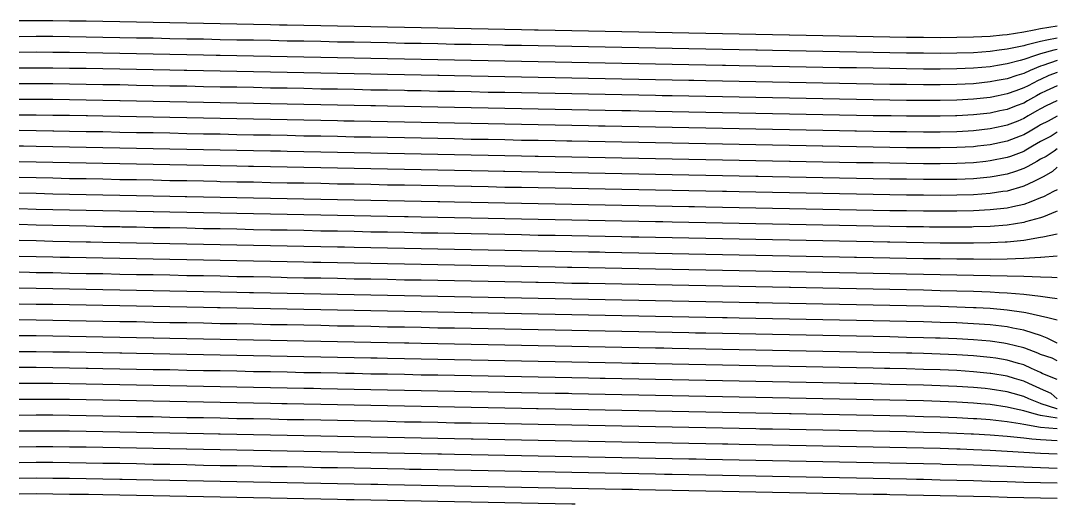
# Model space of a CAD drawing. Header units: metres. Extents: x 2416 to 4584, y 31 to 133.
# Drawn here: x 4450 to 4584.2, y 32.7 to 95.3 of the extents above; entities that cross this region are included whole.
import ezdxf

# ---------------------------------------------------------------- set-up
doc = ezdxf.new("R2010")
doc.units = ezdxf.units.M
for name, color, linetype in [('Vs_320', 7, 'Continuous'), ('Vs_340', 7, 'Continuous'), ('Vs_360', 7, 'Continuous'), ('Vs_380', 7, 'Continuous'), ('Vs_400', 7, 'Continuous'), ('Vs_420', 7, 'Continuous'), ('Vs_440', 7, 'Continuous'), ('Vs_460', 7, 'Continuous'), ('Vs_480', 7, 'Continuous'), ('Vs_500', 7, 'Continuous'), ('Vs_520', 7, 'Continuous'), ('Vs_540', 7, 'Continuous'), ('Vs_560', 7, 'Continuous'), ('Vs_580', 7, 'Continuous'), ('Vs_600', 7, 'Continuous'), ('Vs_620', 7, 'Continuous'), ('Vs_640', 7, 'Continuous'), ('Vs_660', 7, 'Continuous'), ('Vs_680', 7, 'Continuous'), ('Vs_700', 7, 'Continuous'), ('Vs_720', 7, 'Continuous'), ('Vs_740', 7, 'Continuous'), ('Vs_760', 7, 'Continuous'), ('Vs_780', 7, 'Continuous'), ('Vs_800', 7, 'Continuous'), ('Vs_820', 7, 'Continuous'), ('Vs_840', 7, 'Continuous'), ('Vs_860', 7, 'Continuous'), ('Vs_880', 7, 'Continuous'), ('Vs_900', 7, 'Continuous'), ('Vs_920', 7, 'Continuous')]:
    doc.layers.add(name, color=color, linetype=linetype)

msp = doc.modelspace()

# ---------------------------------------------------------------- linework, layer by layer
at = {"layer": 'Vs_320'}
msp.add_lwpolyline([(4584.2, 94.59), (4582.03, 94.22), (4581.19, 94.06), (4579.86, 93.79), (4577.7, 93.46), (4577.12, 93.41), (4575.53, 93.25), (4573.36, 93.14), (4571.19, 93.09), (4569.02, 93.08), (4566.86, 93.1), (4564.69, 93.12), (4562.52, 93.16), (4560.35, 93.2), (4558.18, 93.24), (4556.02, 93.28), (4553.85, 93.32), (4551.68, 93.36), (4549.51, 93.41), (4549.49, 93.41), (4547.34, 93.45), (4545.17, 93.49), (4543.01, 93.54), (4540.84, 93.58), (4538.67, 93.62), (4536.5, 93.66), (4534.33, 93.71), (4532.17, 93.75), (4530, 93.79), (4527.83, 93.84), (4525.66, 93.88), (4523.49, 93.92), (4521.33, 93.96), (4519.16, 94.01), (4516.99, 94.05), (4516.48, 94.06), (4514.82, 94.09), (4512.65, 94.14), (4510.49, 94.18), (4508.32, 94.22), (4506.15, 94.26), (4503.98, 94.31), (4501.81, 94.35), (4499.65, 94.39), (4497.48, 94.44), (4495.31, 94.48), (4493.14, 94.52), (4490.97, 94.57), (4488.81, 94.61), (4486.64, 94.65), (4484.47, 94.69), (4483.49, 94.71), (4482.3, 94.74), (4480.13, 94.78), (4477.96, 94.82), (4475.8, 94.87), (4473.63, 94.91), (4471.46, 94.95), (4469.29, 94.99), (4467.12, 95.04), (4464.96, 95.08), (4462.79, 95.12), (4460.62, 95.16), (4458.45, 95.2), (4456.28, 95.23), (4454.12, 95.26), (4451.95, 95.27), (4449.78, 95.25)], dxfattribs=at)
at = {"layer": 'Vs_340'}
msp.add_lwpolyline([(4584.2, 93.01), (4582.84, 92.75), (4582.03, 92.6), (4580.12, 92.1), (4579.86, 92.03), (4577.7, 91.58), (4576.66, 91.45), (4575.53, 91.3), (4573.36, 91.14), (4571.19, 91.07), (4569.02, 91.05), (4566.86, 91.06), (4564.69, 91.08), (4562.52, 91.12), (4560.35, 91.16), (4558.18, 91.2), (4556.02, 91.24), (4553.85, 91.28), (4551.68, 91.32), (4549.51, 91.37), (4547.34, 91.41), (4545.37, 91.45), (4545.17, 91.45), (4543.01, 91.49), (4540.84, 91.54), (4538.67, 91.58), (4536.5, 91.62), (4534.33, 91.67), (4532.17, 91.71), (4530, 91.75), (4527.83, 91.79), (4525.66, 91.84), (4523.49, 91.88), (4521.33, 91.92), (4519.16, 91.97), (4516.99, 92.01), (4514.82, 92.05), (4512.65, 92.09), (4512.37, 92.1), (4510.49, 92.14), (4508.32, 92.18), (4506.15, 92.22), (4503.98, 92.27), (4501.81, 92.31), (4499.65, 92.35), (4497.48, 92.4), (4495.31, 92.44), (4493.14, 92.48), (4490.97, 92.52), (4488.81, 92.57), (4486.64, 92.61), (4484.47, 92.65), (4482.3, 92.7), (4480.13, 92.74), (4479.38, 92.75), (4477.96, 92.78), (4475.8, 92.82), (4473.63, 92.87), (4471.46, 92.91), (4469.29, 92.95), (4467.12, 93), (4464.96, 93.04), (4462.79, 93.08), (4460.62, 93.12), (4458.45, 93.16), (4456.28, 93.19), (4454.12, 93.22), (4451.95, 93.23), (4449.78, 93.2)], dxfattribs=at)
at = {"layer": 'Vs_360'}
msp.add_lwpolyline([(4584.2, 91.55), (4583.74, 91.45), (4582.03, 91), (4581.38, 90.79), (4579.86, 90.26), (4579.39, 90.14), (4577.7, 89.69), (4576.45, 89.49), (4575.53, 89.33), (4573.36, 89.14), (4571.19, 89.05), (4569.02, 89.02), (4566.86, 89.02), (4564.69, 89.05), (4562.52, 89.08), (4560.35, 89.12), (4558.18, 89.16), (4556.02, 89.2), (4553.85, 89.24), (4551.68, 89.28), (4549.51, 89.32), (4547.34, 89.37), (4545.17, 89.41), (4543.01, 89.45), (4541.25, 89.49), (4540.84, 89.5), (4538.67, 89.54), (4536.5, 89.58), (4534.33, 89.62), (4532.17, 89.67), (4530, 89.71), (4527.83, 89.75), (4525.66, 89.8), (4523.49, 89.84), (4521.33, 89.88), (4519.16, 89.92), (4516.99, 89.97), (4514.82, 90.01), (4512.65, 90.05), (4510.49, 90.1), (4508.32, 90.14), (4508.26, 90.14), (4506.15, 90.18), (4503.98, 90.23), (4501.81, 90.27), (4499.65, 90.31), (4497.48, 90.35), (4495.31, 90.4), (4493.14, 90.44), (4490.97, 90.48), (4488.81, 90.53), (4486.64, 90.57), (4484.47, 90.61), (4482.3, 90.65), (4480.13, 90.7), (4477.96, 90.74), (4475.8, 90.78), (4475.27, 90.79), (4473.63, 90.83), (4471.46, 90.87), (4469.29, 90.91), (4467.12, 90.95), (4464.96, 91), (4462.79, 91.04), (4460.62, 91.08), (4458.45, 91.12), (4456.28, 91.15), (4454.12, 91.18), (4451.95, 91.19), (4449.78, 91.16)], dxfattribs=at)
at = {"layer": 'Vs_380'}
msp.add_lwpolyline([(4584.2, 90.14), (4584.19, 90.14), (4582.32, 89.49), (4582.03, 89.38), (4580.71, 88.83), (4579.86, 88.45), (4578.98, 88.18), (4577.7, 87.77), (4576.42, 87.53), (4575.53, 87.35), (4573.36, 87.13), (4571.19, 87.03), (4569.02, 86.99), (4566.86, 86.99), (4564.69, 87.01), (4562.52, 87.04), (4560.35, 87.07), (4558.18, 87.11), (4556.02, 87.16), (4553.85, 87.2), (4551.68, 87.24), (4549.51, 87.28), (4547.34, 87.33), (4545.17, 87.37), (4543.01, 87.41), (4540.84, 87.45), (4538.67, 87.5), (4537.14, 87.53), (4536.5, 87.54), (4534.33, 87.58), (4532.17, 87.63), (4530, 87.67), (4527.83, 87.71), (4525.66, 87.75), (4523.49, 87.8), (4521.33, 87.84), (4519.16, 87.88), (4516.99, 87.93), (4514.82, 87.97), (4512.65, 88.01), (4510.49, 88.06), (4508.32, 88.1), (4506.15, 88.14), (4504.15, 88.18), (4503.98, 88.18), (4501.81, 88.23), (4499.65, 88.27), (4497.48, 88.31), (4495.31, 88.36), (4493.14, 88.4), (4490.97, 88.44), (4488.81, 88.48), (4486.64, 88.53), (4484.47, 88.57), (4482.3, 88.61), (4480.13, 88.66), (4477.96, 88.7), (4475.8, 88.74), (4473.63, 88.79), (4471.46, 88.83), (4471.15, 88.83), (4469.29, 88.87), (4467.12, 88.91), (4464.96, 88.96), (4462.79, 89), (4460.62, 89.04), (4458.45, 89.08), (4456.28, 89.11), (4454.12, 89.14), (4451.95, 89.15), (4449.78, 89.13)], dxfattribs=at)
at = {"layer": 'Vs_400'}
msp.add_lwpolyline([(4584.2, 88.59), (4583.09, 88.18), (4582.03, 87.67), (4581.72, 87.53), (4580.42, 86.87), (4579.86, 86.58), (4578.83, 86.22), (4577.7, 85.81), (4576.53, 85.57), (4575.53, 85.35), (4573.36, 85.11), (4571.19, 85), (4569.02, 84.95), (4566.86, 84.95), (4564.69, 84.97), (4562.52, 85), (4560.35, 85.03), (4558.18, 85.07), (4556.02, 85.11), (4553.85, 85.16), (4551.68, 85.2), (4549.51, 85.24), (4547.34, 85.28), (4545.17, 85.33), (4543.01, 85.37), (4540.84, 85.41), (4538.67, 85.46), (4536.5, 85.5), (4534.33, 85.54), (4533.03, 85.57), (4532.17, 85.58), (4530, 85.63), (4527.83, 85.67), (4525.66, 85.71), (4523.49, 85.76), (4521.33, 85.8), (4519.16, 85.84), (4516.99, 85.89), (4514.82, 85.93), (4512.65, 85.97), (4510.49, 86.01), (4508.32, 86.06), (4506.15, 86.1), (4503.98, 86.14), (4501.81, 86.19), (4500.04, 86.22), (4499.65, 86.23), (4497.48, 86.27), (4495.31, 86.31), (4493.14, 86.36), (4490.97, 86.4), (4488.81, 86.44), (4486.64, 86.49), (4484.47, 86.53), (4482.3, 86.57), (4480.13, 86.62), (4477.96, 86.66), (4475.8, 86.7), (4473.63, 86.74), (4471.46, 86.79), (4469.29, 86.83), (4467.12, 86.87), (4467.02, 86.87), (4464.96, 86.91), (4462.79, 86.96), (4460.62, 87), (4458.45, 87.04), (4456.28, 87.07), (4454.12, 87.1), (4451.95, 87.12), (4449.78, 87.11)], dxfattribs=at)
at = {"layer": 'Vs_420'}
msp.add_lwpolyline([(4584.2, 86.84), (4582.75, 86.22), (4582.03, 85.84), (4581.53, 85.57), (4580.36, 84.91), (4579.86, 84.63), (4578.88, 84.26), (4577.7, 83.81), (4576.78, 83.61), (4575.53, 83.33), (4573.36, 83.08), (4571.19, 82.96), (4571.01, 82.95), (4569.02, 82.91), (4566.86, 82.91), (4564.69, 82.93), (4562.67, 82.95), (4562.52, 82.96), (4560.35, 82.99), (4558.18, 83.03), (4556.02, 83.07), (4553.85, 83.12), (4551.68, 83.16), (4549.51, 83.2), (4547.34, 83.24), (4545.17, 83.29), (4543.01, 83.33), (4540.84, 83.37), (4538.67, 83.41), (4536.5, 83.46), (4534.33, 83.5), (4532.17, 83.54), (4530, 83.59), (4528.92, 83.61), (4527.83, 83.63), (4525.66, 83.67), (4523.49, 83.72), (4521.33, 83.76), (4519.16, 83.8), (4516.99, 83.84), (4514.82, 83.89), (4512.65, 83.93), (4510.49, 83.97), (4508.32, 84.02), (4506.15, 84.06), (4503.98, 84.1), (4501.81, 84.14), (4499.65, 84.19), (4497.48, 84.23), (4495.93, 84.26), (4495.31, 84.27), (4493.14, 84.32), (4490.97, 84.36), (4488.81, 84.4), (4486.64, 84.45), (4484.47, 84.49), (4482.3, 84.53), (4480.13, 84.57), (4477.96, 84.62), (4475.8, 84.66), (4473.63, 84.7), (4471.46, 84.75), (4469.29, 84.79), (4467.12, 84.83), (4464.96, 84.87), (4462.85, 84.91), (4462.79, 84.92), (4460.62, 84.96), (4458.45, 85), (4456.28, 85.03), (4454.12, 85.07), (4451.95, 85.09), (4449.78, 85.09)], dxfattribs=at)
at = {"layer": 'Vs_440'}
msp.add_lwpolyline([(4584.2, 84.96), (4584.13, 84.91), (4582.75, 84.26), (4582.03, 83.88), (4581.56, 83.61), (4580.45, 82.95), (4579.86, 82.61), (4579.08, 82.3), (4577.7, 81.77), (4577.16, 81.65), (4575.53, 81.29), (4573.36, 81.03), (4572.64, 80.99), (4571.19, 80.92), (4569.02, 80.87), (4566.86, 80.87), (4564.69, 80.89), (4562.52, 80.92), (4560.35, 80.95), (4558.18, 80.99), (4557.98, 80.99), (4556.02, 81.03), (4553.85, 81.07), (4551.68, 81.12), (4549.51, 81.16), (4547.34, 81.2), (4545.17, 81.25), (4543.01, 81.29), (4540.84, 81.33), (4538.67, 81.37), (4536.5, 81.42), (4534.33, 81.46), (4532.17, 81.5), (4530, 81.55), (4527.83, 81.59), (4525.66, 81.63), (4524.81, 81.65), (4523.49, 81.67), (4521.33, 81.72), (4519.16, 81.76), (4516.99, 81.8), (4514.82, 81.85), (4512.65, 81.89), (4510.49, 81.93), (4508.32, 81.97), (4506.15, 82.02), (4503.98, 82.06), (4501.81, 82.1), (4499.65, 82.15), (4497.48, 82.19), (4495.31, 82.23), (4493.14, 82.28), (4491.81, 82.3), (4490.97, 82.32), (4488.81, 82.36), (4486.64, 82.4), (4484.47, 82.45), (4482.3, 82.49), (4480.13, 82.53), (4477.96, 82.58), (4475.8, 82.62), (4473.63, 82.66), (4471.46, 82.7), (4469.29, 82.75), (4467.12, 82.79), (4464.96, 82.83), (4462.79, 82.87), (4460.62, 82.92), (4458.6, 82.95), (4458.45, 82.96), (4456.28, 83), (4454.12, 83.03), (4451.95, 83.06), (4449.78, 83.07)], dxfattribs=at)
at = {"layer": 'Vs_460'}
msp.add_lwpolyline([(4584.2, 82.94), (4583, 82.3), (4582.03, 81.81), (4581.76, 81.65), (4580.67, 80.99), (4579.86, 80.52), (4579.41, 80.34), (4577.7, 79.69), (4577.7, 79.69), (4575.53, 79.22), (4573.87, 79.04), (4573.36, 78.98), (4571.19, 78.87), (4569.02, 78.83), (4566.86, 78.82), (4564.69, 78.84), (4562.52, 78.87), (4560.35, 78.91), (4558.18, 78.95), (4556.02, 78.99), (4553.85, 79.03), (4553.74, 79.04), (4551.68, 79.08), (4549.51, 79.12), (4547.34, 79.16), (4545.17, 79.2), (4543.01, 79.25), (4540.84, 79.29), (4538.67, 79.33), (4536.5, 79.38), (4534.33, 79.42), (4532.17, 79.46), (4530, 79.5), (4527.83, 79.55), (4525.66, 79.59), (4523.49, 79.63), (4521.33, 79.68), (4520.69, 79.69), (4519.16, 79.72), (4516.99, 79.76), (4514.82, 79.8), (4512.65, 79.85), (4510.49, 79.89), (4508.32, 79.93), (4506.15, 79.98), (4503.98, 80.02), (4501.81, 80.06), (4499.65, 80.11), (4497.48, 80.15), (4495.31, 80.19), (4493.14, 80.23), (4490.97, 80.28), (4488.81, 80.32), (4487.7, 80.34), (4486.64, 80.36), (4484.47, 80.41), (4482.3, 80.45), (4480.13, 80.49), (4477.96, 80.53), (4475.8, 80.58), (4473.63, 80.62), (4471.46, 80.66), (4469.29, 80.71), (4467.12, 80.75), (4464.96, 80.79), (4462.79, 80.83), (4460.62, 80.88), (4458.45, 80.92), (4456.28, 80.96), (4454.24, 80.99), (4454.12, 81), (4451.95, 81.03), (4449.78, 81.06)], dxfattribs=at)
at = {"layer": 'Vs_480'}
msp.add_lwpolyline([(4584.2, 80.84), (4583.43, 80.34), (4582.11, 79.69), (4582.03, 79.64), (4581.01, 79.04), (4579.9, 78.38), (4579.86, 78.36), (4578.14, 77.73), (4577.7, 77.57), (4575.53, 77.13), (4574.96, 77.08), (4573.36, 76.91), (4571.19, 76.81), (4569.02, 76.78), (4566.86, 76.78), (4564.69, 76.8), (4562.52, 76.83), (4560.35, 76.87), (4558.18, 76.91), (4556.02, 76.95), (4553.85, 76.99), (4551.68, 77.03), (4549.59, 77.08), (4549.51, 77.08), (4547.34, 77.12), (4545.17, 77.16), (4543.01, 77.21), (4540.84, 77.25), (4538.67, 77.29), (4536.5, 77.33), (4534.33, 77.38), (4532.17, 77.42), (4530, 77.46), (4527.83, 77.51), (4525.66, 77.55), (4523.49, 77.59), (4521.33, 77.63), (4519.16, 77.68), (4516.99, 77.72), (4516.58, 77.73), (4514.82, 77.76), (4512.65, 77.81), (4510.49, 77.85), (4508.32, 77.89), (4506.15, 77.94), (4503.98, 77.98), (4501.81, 78.02), (4499.65, 78.06), (4497.48, 78.11), (4495.31, 78.15), (4493.14, 78.19), (4490.97, 78.24), (4488.81, 78.28), (4486.64, 78.32), (4484.47, 78.36), (4483.59, 78.38), (4482.3, 78.41), (4480.13, 78.45), (4477.96, 78.49), (4475.8, 78.54), (4473.63, 78.58), (4471.46, 78.62), (4469.29, 78.66), (4467.12, 78.71), (4464.96, 78.75), (4462.79, 78.79), (4460.62, 78.84), (4458.45, 78.88), (4456.28, 78.92), (4454.12, 78.96), (4451.95, 79), (4450.33, 79.04), (4449.78, 79.05)], dxfattribs=at)
at = {"layer": 'Vs_500'}
msp.add_lwpolyline([(4584.2, 78.71), (4583.81, 78.38), (4582.76, 77.73), (4582.03, 77.36), (4581.54, 77.08), (4580.39, 76.42), (4579.86, 76.14), (4578.78, 75.77), (4577.7, 75.42), (4576.01, 75.12), (4575.53, 75.03), (4573.36, 74.84), (4571.19, 74.75), (4569.02, 74.73), (4566.86, 74.73), (4564.69, 74.76), (4562.52, 74.79), (4560.35, 74.83), (4558.18, 74.87), (4556.02, 74.91), (4553.85, 74.95), (4551.68, 74.99), (4549.51, 75.04), (4547.34, 75.08), (4545.47, 75.12), (4545.17, 75.12), (4543.01, 75.16), (4540.84, 75.21), (4538.67, 75.25), (4536.5, 75.29), (4534.33, 75.34), (4532.17, 75.38), (4530, 75.42), (4527.83, 75.46), (4525.66, 75.51), (4523.49, 75.55), (4521.33, 75.59), (4519.16, 75.64), (4516.99, 75.68), (4514.82, 75.72), (4512.65, 75.77), (4512.47, 75.77), (4510.49, 75.81), (4508.32, 75.85), (4506.15, 75.89), (4503.98, 75.94), (4501.81, 75.98), (4499.65, 76.02), (4497.48, 76.07), (4495.31, 76.11), (4493.14, 76.15), (4490.97, 76.19), (4488.81, 76.24), (4486.64, 76.28), (4484.47, 76.32), (4482.3, 76.37), (4480.13, 76.41), (4479.48, 76.42), (4477.96, 76.45), (4475.8, 76.49), (4473.63, 76.54), (4471.46, 76.58), (4469.29, 76.62), (4467.12, 76.67), (4464.96, 76.71), (4462.79, 76.75), (4460.62, 76.8), (4458.45, 76.84), (4456.28, 76.88), (4454.12, 76.93), (4451.95, 76.98), (4449.78, 77.03)], dxfattribs=at)
at = {"layer": 'Vs_520'}
msp.add_lwpolyline([(4584.2, 76.32), (4583.6, 75.77), (4582.48, 75.12), (4582.03, 74.92), (4581.16, 74.46), (4579.86, 73.85), (4579.73, 73.81), (4577.7, 73.24), (4577.16, 73.16), (4575.53, 72.92), (4573.36, 72.76), (4571.19, 72.69), (4569.02, 72.68), (4566.86, 72.69), (4564.69, 72.71), (4562.52, 72.75), (4560.35, 72.78), (4558.18, 72.83), (4556.02, 72.87), (4553.85, 72.91), (4551.68, 72.95), (4549.51, 72.99), (4547.34, 73.04), (4545.17, 73.08), (4543.01, 73.12), (4541.35, 73.16), (4540.84, 73.17), (4538.67, 73.21), (4536.5, 73.25), (4534.33, 73.29), (4532.17, 73.34), (4530, 73.38), (4527.83, 73.42), (4525.66, 73.47), (4523.49, 73.51), (4521.33, 73.55), (4519.16, 73.6), (4516.99, 73.64), (4514.82, 73.68), (4512.65, 73.72), (4510.49, 73.77), (4508.36, 73.81), (4508.32, 73.81), (4506.15, 73.85), (4503.98, 73.9), (4501.81, 73.94), (4499.65, 73.98), (4497.48, 74.02), (4495.31, 74.07), (4493.14, 74.11), (4490.97, 74.15), (4488.81, 74.2), (4486.64, 74.24), (4484.47, 74.28), (4482.3, 74.32), (4480.13, 74.37), (4477.96, 74.41), (4475.8, 74.45), (4475.37, 74.46), (4473.63, 74.5), (4471.46, 74.54), (4469.29, 74.58), (4467.12, 74.63), (4464.96, 74.67), (4462.79, 74.71), (4460.62, 74.76), (4458.45, 74.8), (4456.28, 74.84), (4454.12, 74.89), (4451.95, 74.94), (4449.78, 75.01)], dxfattribs=at)
at = {"layer": 'Vs_540'}
msp.add_lwpolyline([(4584.2, 73.4), (4583.73, 73.16), (4582.42, 72.5), (4582.03, 72.36), (4580.76, 71.85), (4579.86, 71.52), (4578.43, 71.2), (4577.7, 71.04), (4575.53, 70.79), (4573.36, 70.67), (4571.19, 70.63), (4569.02, 70.62), (4566.86, 70.64), (4564.69, 70.67), (4562.52, 70.7), (4560.35, 70.74), (4558.18, 70.78), (4556.02, 70.83), (4553.85, 70.87), (4551.68, 70.91), (4549.51, 70.95), (4547.34, 71), (4545.17, 71.04), (4543.01, 71.08), (4540.84, 71.12), (4538.67, 71.17), (4537.24, 71.2), (4536.5, 71.21), (4534.33, 71.25), (4532.17, 71.3), (4530, 71.34), (4527.83, 71.38), (4525.66, 71.43), (4523.49, 71.47), (4521.33, 71.51), (4519.16, 71.55), (4516.99, 71.6), (4514.82, 71.64), (4512.65, 71.68), (4510.49, 71.73), (4508.32, 71.77), (4506.15, 71.81), (4504.25, 71.85), (4503.98, 71.85), (4501.81, 71.9), (4499.65, 71.94), (4497.48, 71.98), (4495.31, 72.03), (4493.14, 72.07), (4490.97, 72.11), (4488.81, 72.15), (4486.64, 72.2), (4484.47, 72.24), (4482.3, 72.28), (4480.13, 72.33), (4477.96, 72.37), (4475.8, 72.41), (4473.63, 72.46), (4471.46, 72.5), (4471.26, 72.5), (4469.29, 72.54), (4467.12, 72.58), (4464.96, 72.63), (4462.79, 72.67), (4460.62, 72.71), (4458.45, 72.76), (4456.28, 72.8), (4454.12, 72.85), (4451.95, 72.91), (4449.78, 72.98)], dxfattribs=at)
at = {"layer": 'Vs_560'}
msp.add_lwpolyline([(4584.2, 70.62), (4583.98, 70.54), (4582.4, 69.89), (4582.03, 69.79), (4580.08, 69.24), (4579.86, 69.18), (4577.7, 68.84), (4575.53, 68.66), (4573.36, 68.59), (4573.13, 68.58), (4571.19, 68.56), (4569.02, 68.57), (4567.64, 68.58), (4566.86, 68.59), (4564.69, 68.62), (4562.52, 68.66), (4560.35, 68.7), (4558.18, 68.74), (4556.02, 68.78), (4553.85, 68.83), (4551.68, 68.87), (4549.51, 68.91), (4547.34, 68.95), (4545.17, 69), (4543.01, 69.04), (4540.84, 69.08), (4538.67, 69.13), (4536.5, 69.17), (4534.33, 69.21), (4533.13, 69.24), (4532.17, 69.26), (4530, 69.3), (4527.83, 69.34), (4525.66, 69.38), (4523.49, 69.43), (4521.33, 69.47), (4519.16, 69.51), (4516.99, 69.56), (4514.82, 69.6), (4512.65, 69.64), (4510.49, 69.68), (4508.32, 69.73), (4506.15, 69.77), (4503.98, 69.81), (4501.81, 69.86), (4500.13, 69.89), (4499.65, 69.9), (4497.48, 69.94), (4495.31, 69.98), (4493.14, 70.03), (4490.97, 70.07), (4488.81, 70.11), (4486.64, 70.16), (4484.47, 70.2), (4482.3, 70.24), (4480.13, 70.29), (4477.96, 70.33), (4475.8, 70.37), (4473.63, 70.41), (4471.46, 70.46), (4469.29, 70.5), (4467.15, 70.54), (4467.12, 70.54), (4464.96, 70.59), (4462.79, 70.63), (4460.62, 70.67), (4458.45, 70.72), (4456.28, 70.76), (4454.12, 70.81), (4451.95, 70.87), (4449.78, 70.94)], dxfattribs=at)
at = {"layer": 'Vs_580'}
msp.add_lwpolyline([(4584.2, 67.67), (4582.31, 67.28), (4582.03, 67.22), (4579.86, 66.84), (4577.7, 66.63), (4577.47, 66.62), (4575.53, 66.53), (4573.36, 66.5), (4571.19, 66.5), (4569.02, 66.51), (4566.86, 66.54), (4564.69, 66.58), (4562.52, 66.62), (4562.22, 66.62), (4560.35, 66.66), (4558.18, 66.7), (4556.02, 66.74), (4553.85, 66.79), (4551.68, 66.83), (4549.51, 66.87), (4547.34, 66.91), (4545.17, 66.96), (4543.01, 67), (4540.84, 67.04), (4538.67, 67.09), (4536.5, 67.13), (4534.33, 67.17), (4532.17, 67.21), (4530, 67.26), (4529.02, 67.28), (4527.83, 67.3), (4525.66, 67.34), (4523.49, 67.39), (4521.33, 67.43), (4519.16, 67.47), (4516.99, 67.51), (4514.82, 67.56), (4512.65, 67.6), (4510.49, 67.64), (4508.32, 67.69), (4506.15, 67.73), (4503.98, 67.77), (4501.81, 67.81), (4499.65, 67.86), (4497.48, 67.9), (4496.02, 67.93), (4495.31, 67.94), (4493.14, 67.99), (4490.97, 68.03), (4488.81, 68.07), (4486.64, 68.12), (4484.47, 68.16), (4482.3, 68.2), (4480.13, 68.24), (4477.96, 68.29), (4475.8, 68.33), (4473.63, 68.37), (4471.46, 68.42), (4469.29, 68.46), (4467.12, 68.5), (4464.96, 68.55), (4463.06, 68.58), (4462.79, 68.59), (4460.62, 68.63), (4458.45, 68.68), (4456.28, 68.72), (4454.12, 68.77), (4451.95, 68.83), (4449.78, 68.9)], dxfattribs=at)
at = {"layer": 'Vs_600'}
msp.add_lwpolyline([(4584.2, 64.82), (4582.07, 64.66), (4582.03, 64.66), (4579.86, 64.51), (4577.7, 64.43), (4575.53, 64.4), (4573.36, 64.41), (4571.19, 64.43), (4569.02, 64.46), (4566.86, 64.49), (4564.69, 64.53), (4562.52, 64.57), (4560.35, 64.62), (4558.18, 64.66), (4557.93, 64.66), (4556.02, 64.7), (4553.85, 64.74), (4551.68, 64.79), (4549.51, 64.83), (4547.34, 64.87), (4545.17, 64.92), (4543.01, 64.96), (4540.84, 65), (4538.67, 65.04), (4536.5, 65.09), (4534.33, 65.13), (4532.17, 65.17), (4530, 65.22), (4527.83, 65.26), (4525.66, 65.3), (4524.9, 65.32), (4523.49, 65.34), (4521.33, 65.39), (4519.16, 65.43), (4516.99, 65.47), (4514.82, 65.52), (4512.65, 65.56), (4510.49, 65.6), (4508.32, 65.64), (4506.15, 65.69), (4503.98, 65.73), (4501.81, 65.77), (4499.65, 65.82), (4497.48, 65.86), (4495.31, 65.9), (4493.14, 65.95), (4491.91, 65.97), (4490.97, 65.99), (4488.81, 66.03), (4486.64, 66.07), (4484.47, 66.12), (4482.3, 66.16), (4480.13, 66.2), (4477.96, 66.25), (4475.8, 66.29), (4473.63, 66.33), (4471.46, 66.37), (4469.29, 66.42), (4467.12, 66.46), (4464.96, 66.5), (4462.79, 66.55), (4460.62, 66.59), (4459.02, 66.62), (4458.45, 66.63), (4456.28, 66.68), (4454.12, 66.73), (4451.95, 66.78), (4449.78, 66.85)], dxfattribs=at)
at = {"layer": 'Vs_620'}
msp.add_lwpolyline([(4584.2, 62.02), (4583.48, 62.05), (4582.03, 62.11), (4579.86, 62.18), (4577.7, 62.23), (4575.53, 62.28), (4573.36, 62.32), (4571.19, 62.36), (4569.02, 62.4), (4566.86, 62.45), (4564.69, 62.49), (4562.52, 62.53), (4560.35, 62.57), (4558.18, 62.62), (4556.02, 62.66), (4553.85, 62.7), (4553.79, 62.7), (4551.68, 62.75), (4549.51, 62.79), (4547.34, 62.83), (4545.17, 62.87), (4543.01, 62.92), (4540.84, 62.96), (4538.67, 63), (4536.5, 63.05), (4534.33, 63.09), (4532.17, 63.13), (4530, 63.17), (4527.83, 63.22), (4525.66, 63.26), (4523.49, 63.3), (4521.33, 63.35), (4520.79, 63.36), (4519.16, 63.39), (4516.99, 63.43), (4514.82, 63.47), (4512.65, 63.52), (4510.49, 63.56), (4508.32, 63.6), (4506.15, 63.65), (4503.98, 63.69), (4501.81, 63.73), (4499.65, 63.78), (4497.48, 63.82), (4495.31, 63.86), (4493.14, 63.9), (4490.97, 63.95), (4488.81, 63.99), (4487.8, 64.01), (4486.64, 64.03), (4484.47, 64.08), (4482.3, 64.12), (4480.13, 64.16), (4477.96, 64.2), (4475.8, 64.25), (4473.63, 64.29), (4471.46, 64.33), (4469.29, 64.38), (4467.12, 64.42), (4464.96, 64.46), (4462.79, 64.51), (4460.62, 64.55), (4458.45, 64.59), (4456.28, 64.64), (4455.07, 64.66), (4454.12, 64.68), (4451.95, 64.73), (4449.78, 64.79)], dxfattribs=at)
at = {"layer": 'Vs_640'}
msp.add_lwpolyline([(4584.2, 59.31), (4583.24, 59.44), (4582.03, 59.58), (4579.86, 59.85), (4577.7, 60.03), (4576.66, 60.09), (4575.53, 60.15), (4573.36, 60.23), (4571.19, 60.3), (4569.02, 60.35), (4566.86, 60.4), (4564.69, 60.44), (4562.52, 60.49), (4560.35, 60.53), (4558.18, 60.57), (4556.02, 60.62), (4553.85, 60.66), (4551.68, 60.7), (4549.67, 60.74), (4549.51, 60.75), (4547.34, 60.79), (4545.17, 60.83), (4543.01, 60.88), (4540.84, 60.92), (4538.67, 60.96), (4536.5, 61), (4534.33, 61.05), (4532.17, 61.09), (4530, 61.13), (4527.83, 61.18), (4525.66, 61.22), (4523.49, 61.26), (4521.33, 61.3), (4519.16, 61.35), (4516.99, 61.39), (4516.68, 61.4), (4514.82, 61.43), (4512.65, 61.48), (4510.49, 61.52), (4508.32, 61.56), (4506.15, 61.61), (4503.98, 61.65), (4501.81, 61.69), (4499.65, 61.73), (4497.48, 61.78), (4495.31, 61.82), (4493.14, 61.86), (4490.97, 61.91), (4488.81, 61.95), (4486.64, 61.99), (4484.47, 62.03), (4483.69, 62.05), (4482.3, 62.08), (4480.13, 62.12), (4477.96, 62.16), (4475.8, 62.21), (4473.63, 62.25), (4471.46, 62.29), (4469.29, 62.34), (4467.12, 62.38), (4464.96, 62.42), (4462.79, 62.46), (4460.62, 62.51), (4458.45, 62.55), (4456.28, 62.59), (4454.12, 62.64), (4451.95, 62.68), (4451.09, 62.7), (4449.78, 62.73)], dxfattribs=at)
at = {"layer": 'Vs_660'}
msp.add_lwpolyline([(4584.2, 56.55), (4582.98, 56.82), (4582.03, 57.05), (4580.15, 57.48), (4579.86, 57.54), (4577.7, 57.84), (4575.53, 58.03), (4573.68, 58.13), (4573.36, 58.15), (4571.19, 58.23), (4569.02, 58.3), (4566.86, 58.35), (4564.69, 58.4), (4562.52, 58.45), (4560.35, 58.49), (4558.18, 58.53), (4556.02, 58.58), (4553.85, 58.62), (4551.68, 58.66), (4549.51, 58.71), (4547.34, 58.75), (4545.56, 58.78), (4545.17, 58.79), (4543.01, 58.83), (4540.84, 58.88), (4538.67, 58.92), (4536.5, 58.96), (4534.33, 59.01), (4532.17, 59.05), (4530, 59.09), (4527.83, 59.13), (4525.66, 59.18), (4523.49, 59.22), (4521.33, 59.26), (4519.16, 59.31), (4516.99, 59.35), (4514.82, 59.39), (4512.65, 59.44), (4512.57, 59.44), (4510.49, 59.48), (4508.32, 59.52), (4506.15, 59.56), (4503.98, 59.61), (4501.81, 59.65), (4499.65, 59.69), (4497.48, 59.74), (4495.31, 59.78), (4493.14, 59.82), (4490.97, 59.86), (4488.81, 59.91), (4486.64, 59.95), (4484.47, 59.99), (4482.3, 60.04), (4480.13, 60.08), (4479.58, 60.09), (4477.96, 60.12), (4475.8, 60.17), (4473.63, 60.21), (4471.46, 60.25), (4469.29, 60.29), (4467.12, 60.34), (4464.96, 60.38), (4462.79, 60.42), (4460.62, 60.47), (4458.45, 60.51), (4456.28, 60.55), (4454.12, 60.59), (4451.95, 60.63), (4449.78, 60.67)], dxfattribs=at)
at = {"layer": 'Vs_680'}
msp.add_lwpolyline([(4584.2, 53.56), (4584.2, 53.56), (4582.89, 54.21), (4582.03, 54.54), (4581.08, 54.86), (4579.86, 55.24), (4578.45, 55.52), (4577.7, 55.66), (4575.53, 55.91), (4573.36, 56.07), (4571.19, 56.17), (4571.17, 56.17), (4569.02, 56.24), (4566.86, 56.3), (4564.69, 56.36), (4562.52, 56.4), (4560.35, 56.45), (4558.18, 56.49), (4556.02, 56.54), (4553.85, 56.58), (4551.68, 56.62), (4549.51, 56.66), (4547.34, 56.71), (4545.17, 56.75), (4543.01, 56.79), (4541.45, 56.82), (4540.84, 56.84), (4538.67, 56.88), (4536.5, 56.92), (4534.33, 56.96), (4532.17, 57.01), (4530, 57.05), (4527.83, 57.09), (4525.66, 57.14), (4523.49, 57.18), (4521.33, 57.22), (4519.16, 57.27), (4516.99, 57.31), (4514.82, 57.35), (4512.65, 57.39), (4510.49, 57.44), (4508.46, 57.48), (4508.32, 57.48), (4506.15, 57.52), (4503.98, 57.57), (4501.81, 57.61), (4499.65, 57.65), (4497.48, 57.69), (4495.31, 57.74), (4493.14, 57.78), (4490.97, 57.82), (4488.81, 57.87), (4486.64, 57.91), (4484.47, 57.95), (4482.3, 58), (4480.13, 58.04), (4477.96, 58.08), (4475.8, 58.12), (4475.46, 58.13), (4473.63, 58.17), (4471.46, 58.21), (4469.29, 58.25), (4467.12, 58.3), (4464.96, 58.34), (4462.79, 58.38), (4460.62, 58.42), (4458.45, 58.47), (4456.28, 58.51), (4454.12, 58.55), (4451.95, 58.58), (4449.78, 58.62)], dxfattribs=at)
at = {"layer": 'Vs_700'}
msp.add_lwpolyline([(4584.2, 51.29), (4583.53, 51.6), (4582.03, 52.11), (4581.7, 52.25), (4580.02, 52.9), (4579.86, 52.96), (4577.7, 53.49), (4577.26, 53.56), (4575.53, 53.8), (4573.36, 53.99), (4571.19, 54.11), (4569.02, 54.19), (4568.45, 54.21), (4566.86, 54.26), (4564.69, 54.31), (4562.52, 54.36), (4560.35, 54.41), (4558.18, 54.45), (4556.02, 54.49), (4553.85, 54.54), (4551.68, 54.58), (4549.51, 54.62), (4547.34, 54.67), (4545.17, 54.71), (4543.01, 54.75), (4540.84, 54.79), (4538.67, 54.84), (4537.34, 54.86), (4536.5, 54.88), (4534.33, 54.92), (4532.17, 54.97), (4530, 55.01), (4527.83, 55.05), (4525.66, 55.1), (4523.49, 55.14), (4521.33, 55.18), (4519.16, 55.22), (4516.99, 55.27), (4514.82, 55.31), (4512.65, 55.35), (4510.49, 55.4), (4508.32, 55.44), (4506.15, 55.48), (4504.34, 55.52), (4503.98, 55.52), (4501.81, 55.57), (4499.65, 55.61), (4497.48, 55.65), (4495.31, 55.7), (4493.14, 55.74), (4490.97, 55.78), (4488.81, 55.83), (4486.64, 55.87), (4484.47, 55.91), (4482.3, 55.95), (4480.13, 56), (4477.96, 56.04), (4475.8, 56.08), (4473.63, 56.13), (4471.46, 56.17), (4471.35, 56.17), (4469.29, 56.21), (4467.12, 56.25), (4464.96, 56.3), (4462.79, 56.34), (4460.62, 56.38), (4458.45, 56.42), (4456.28, 56.46), (4454.12, 56.5), (4451.95, 56.53), (4449.78, 56.56)], dxfattribs=at)
at = {"layer": 'Vs_720'}
msp.add_lwpolyline([(4584.2, 48.85), (4583.83, 48.98), (4582.23, 49.64), (4582.03, 49.75), (4580.87, 50.29), (4579.86, 50.75), (4579.18, 50.94), (4577.7, 51.36), (4576.24, 51.6), (4575.53, 51.71), (4573.36, 51.93), (4571.19, 52.06), (4569.02, 52.15), (4566.86, 52.21), (4565.37, 52.25), (4564.69, 52.27), (4562.52, 52.32), (4560.35, 52.36), (4558.18, 52.41), (4556.02, 52.45), (4553.85, 52.5), (4551.68, 52.54), (4549.51, 52.58), (4547.34, 52.62), (4545.17, 52.67), (4543.01, 52.71), (4540.84, 52.75), (4538.67, 52.8), (4536.5, 52.84), (4534.33, 52.88), (4533.23, 52.9), (4532.17, 52.93), (4530, 52.97), (4527.83, 53.01), (4525.66, 53.05), (4523.49, 53.1), (4521.33, 53.14), (4519.16, 53.18), (4516.99, 53.23), (4514.82, 53.27), (4512.65, 53.31), (4510.49, 53.35), (4508.32, 53.4), (4506.15, 53.44), (4503.98, 53.48), (4501.81, 53.53), (4500.23, 53.56), (4499.65, 53.57), (4497.48, 53.61), (4495.31, 53.66), (4493.14, 53.7), (4490.97, 53.74), (4488.81, 53.78), (4486.64, 53.83), (4484.47, 53.87), (4482.3, 53.91), (4480.13, 53.96), (4477.96, 54), (4475.8, 54.04), (4473.63, 54.08), (4471.46, 54.13), (4469.29, 54.17), (4467.22, 54.21), (4467.12, 54.21), (4464.96, 54.26), (4462.79, 54.3), (4460.62, 54.34), (4458.45, 54.38), (4456.28, 54.42), (4454.12, 54.46), (4451.95, 54.49), (4449.78, 54.5)], dxfattribs=at)
at = {"layer": 'Vs_740'}
msp.add_lwpolyline([(4584.2, 46.36), (4584.17, 46.37), (4583.4, 47.03), (4582.03, 47.64), (4581.96, 47.68), (4580.53, 48.33), (4579.86, 48.63), (4578.66, 48.98), (4577.7, 49.27), (4575.58, 49.64), (4575.53, 49.65), (4573.36, 49.87), (4571.19, 50.01), (4569.02, 50.1), (4566.86, 50.17), (4564.69, 50.23), (4562.52, 50.28), (4561.81, 50.29), (4560.35, 50.32), (4558.18, 50.37), (4556.02, 50.41), (4553.85, 50.45), (4551.68, 50.5), (4549.51, 50.54), (4547.34, 50.58), (4545.17, 50.63), (4543.01, 50.67), (4540.84, 50.71), (4538.67, 50.76), (4536.5, 50.8), (4534.33, 50.84), (4532.17, 50.88), (4530, 50.93), (4529.11, 50.94), (4527.83, 50.97), (4525.66, 51.01), (4523.49, 51.06), (4521.33, 51.1), (4519.16, 51.14), (4516.99, 51.18), (4514.82, 51.23), (4512.65, 51.27), (4510.49, 51.31), (4508.32, 51.36), (4506.15, 51.4), (4503.98, 51.44), (4501.81, 51.49), (4499.65, 51.53), (4497.48, 51.57), (4496.12, 51.6), (4495.31, 51.61), (4493.14, 51.66), (4490.97, 51.7), (4488.81, 51.74), (4486.64, 51.79), (4484.47, 51.83), (4482.3, 51.87), (4480.13, 51.91), (4477.96, 51.96), (4475.8, 52), (4473.63, 52.04), (4471.46, 52.09), (4469.29, 52.13), (4467.12, 52.17), (4464.96, 52.21), (4463.05, 52.25), (4462.79, 52.26), (4460.62, 52.3), (4458.45, 52.34), (4456.28, 52.38), (4454.12, 52.41), (4451.95, 52.44), (4449.78, 52.45)], dxfattribs=at)
at = {"layer": 'Vs_760'}
msp.add_lwpolyline([(4584.2, 45.06), (4584.16, 45.07), (4582.11, 45.72), (4582.03, 45.76), (4580.5, 46.37), (4579.86, 46.65), (4578.48, 47.03), (4577.7, 47.25), (4575.53, 47.61), (4574.85, 47.68), (4573.36, 47.83), (4571.19, 47.97), (4569.02, 48.06), (4566.86, 48.13), (4564.69, 48.19), (4562.52, 48.23), (4560.35, 48.28), (4558.18, 48.33), (4557.91, 48.33), (4556.02, 48.37), (4553.85, 48.41), (4551.68, 48.46), (4549.51, 48.5), (4547.34, 48.54), (4545.17, 48.59), (4543.01, 48.63), (4540.84, 48.67), (4538.67, 48.71), (4536.5, 48.76), (4534.33, 48.8), (4532.17, 48.84), (4530, 48.89), (4527.83, 48.93), (4525.66, 48.97), (4525, 48.98), (4523.49, 49.01), (4521.33, 49.06), (4519.16, 49.1), (4516.99, 49.14), (4514.82, 49.19), (4512.65, 49.23), (4510.49, 49.27), (4508.32, 49.32), (4506.15, 49.36), (4503.98, 49.4), (4501.81, 49.44), (4499.65, 49.49), (4497.48, 49.53), (4495.31, 49.57), (4493.14, 49.62), (4492.01, 49.64), (4490.97, 49.66), (4488.81, 49.7), (4486.64, 49.74), (4484.47, 49.79), (4482.3, 49.83), (4480.13, 49.87), (4477.96, 49.92), (4475.8, 49.96), (4473.63, 50), (4471.46, 50.04), (4469.29, 50.09), (4467.12, 50.13), (4464.96, 50.17), (4462.79, 50.21), (4460.62, 50.26), (4458.7, 50.29), (4458.45, 50.3), (4456.28, 50.33), (4454.12, 50.37), (4451.95, 50.39), (4449.78, 50.4)], dxfattribs=at)
at = {"layer": 'Vs_780'}
msp.add_lwpolyline([(4584.2, 43.87), (4582.03, 44.2), (4581.2, 44.41), (4579.86, 44.8), (4578.65, 45.07), (4577.7, 45.29), (4575.53, 45.61), (4574.29, 45.72), (4573.36, 45.81), (4571.19, 45.93), (4569.02, 46.02), (4566.86, 46.09), (4564.69, 46.14), (4562.52, 46.19), (4560.35, 46.24), (4558.18, 46.28), (4556.02, 46.33), (4553.86, 46.37), (4553.85, 46.37), (4551.68, 46.42), (4549.51, 46.46), (4547.34, 46.5), (4545.17, 46.54), (4543.01, 46.59), (4540.84, 46.63), (4538.67, 46.67), (4536.5, 46.72), (4534.33, 46.76), (4532.17, 46.8), (4530, 46.84), (4527.83, 46.89), (4525.66, 46.93), (4523.49, 46.97), (4521.33, 47.02), (4520.89, 47.03), (4519.16, 47.06), (4516.99, 47.1), (4514.82, 47.15), (4512.65, 47.19), (4510.49, 47.23), (4508.32, 47.27), (4506.15, 47.32), (4503.98, 47.36), (4501.81, 47.4), (4499.65, 47.45), (4497.48, 47.49), (4495.31, 47.53), (4493.14, 47.57), (4490.97, 47.62), (4488.81, 47.66), (4487.9, 47.68), (4486.64, 47.7), (4484.47, 47.75), (4482.3, 47.79), (4480.13, 47.83), (4477.96, 47.88), (4475.8, 47.92), (4473.63, 47.96), (4471.46, 48), (4469.29, 48.05), (4467.12, 48.09), (4464.96, 48.13), (4462.79, 48.17), (4460.62, 48.21), (4458.45, 48.25), (4456.28, 48.29), (4454.12, 48.32), (4452.81, 48.33), (4451.95, 48.34), (4449.78, 48.34)], dxfattribs=at)
at = {"layer": 'Vs_800'}
msp.add_lwpolyline([(4584.2, 42.49), (4582.03, 42.67), (4579.86, 43.04), (4579.39, 43.11), (4577.7, 43.38), (4575.53, 43.62), (4573.79, 43.76), (4573.36, 43.79), (4571.19, 43.91), (4569.02, 43.99), (4566.86, 44.05), (4564.69, 44.1), (4562.52, 44.15), (4560.35, 44.2), (4558.18, 44.24), (4556.02, 44.29), (4553.85, 44.33), (4551.68, 44.37), (4549.76, 44.41), (4549.51, 44.42), (4547.34, 44.46), (4545.17, 44.5), (4543.01, 44.55), (4540.84, 44.59), (4538.67, 44.63), (4536.5, 44.67), (4534.33, 44.72), (4532.17, 44.76), (4530, 44.8), (4527.83, 44.85), (4525.66, 44.89), (4523.49, 44.93), (4521.33, 44.98), (4519.16, 45.02), (4516.99, 45.06), (4516.78, 45.07), (4514.82, 45.1), (4512.65, 45.15), (4510.49, 45.19), (4508.32, 45.23), (4506.15, 45.28), (4503.98, 45.32), (4501.81, 45.36), (4499.65, 45.4), (4497.48, 45.45), (4495.31, 45.49), (4493.14, 45.53), (4490.97, 45.58), (4488.81, 45.62), (4486.64, 45.66), (4484.47, 45.71), (4483.78, 45.72), (4482.3, 45.75), (4480.13, 45.79), (4477.96, 45.83), (4475.8, 45.88), (4473.63, 45.92), (4471.46, 45.96), (4469.29, 46.01), (4467.12, 46.05), (4464.96, 46.09), (4462.79, 46.13), (4460.62, 46.17), (4458.45, 46.21), (4456.28, 46.25), (4454.12, 46.27), (4451.95, 46.29), (4449.78, 46.28)], dxfattribs=at)
at = {"layer": 'Vs_820'}
msp.add_lwpolyline([(4584.2, 40.93), (4582.03, 41.04), (4580.91, 41.15), (4579.86, 41.25), (4577.7, 41.47), (4575.53, 41.65), (4573.36, 41.78), (4573.03, 41.8), (4571.19, 41.88), (4569.02, 41.95), (4566.86, 42.01), (4564.69, 42.07), (4562.52, 42.11), (4560.35, 42.16), (4558.18, 42.2), (4556.02, 42.25), (4553.85, 42.29), (4551.68, 42.33), (4549.51, 42.38), (4547.34, 42.42), (4545.66, 42.45), (4545.17, 42.46), (4543.01, 42.5), (4540.84, 42.55), (4538.67, 42.59), (4536.5, 42.63), (4534.33, 42.68), (4532.17, 42.72), (4530, 42.76), (4527.83, 42.81), (4525.66, 42.85), (4523.49, 42.89), (4521.33, 42.93), (4519.16, 42.98), (4516.99, 43.02), (4514.82, 43.06), (4512.67, 43.11), (4512.65, 43.11), (4510.49, 43.15), (4508.32, 43.19), (4506.15, 43.23), (4503.98, 43.28), (4501.81, 43.32), (4499.65, 43.36), (4497.48, 43.41), (4495.31, 43.45), (4493.14, 43.49), (4490.97, 43.54), (4488.81, 43.58), (4486.64, 43.62), (4484.47, 43.66), (4482.3, 43.71), (4480.13, 43.75), (4479.67, 43.76), (4477.96, 43.79), (4475.8, 43.84), (4473.63, 43.88), (4471.46, 43.92), (4469.29, 43.96), (4467.12, 44.01), (4464.96, 44.05), (4462.79, 44.09), (4460.62, 44.13), (4458.45, 44.17), (4456.28, 44.2), (4454.12, 44.23), (4451.95, 44.24), (4449.78, 44.22)], dxfattribs=at)
at = {"layer": 'Vs_840'}
msp.add_lwpolyline([(4584.2, 39.2), (4582.03, 39.28), (4579.86, 39.41), (4577.7, 39.55), (4575.53, 39.68), (4573.36, 39.78), (4571.64, 39.84), (4571.19, 39.86), (4569.02, 39.92), (4566.86, 39.98), (4564.69, 40.03), (4562.52, 40.07), (4560.35, 40.12), (4558.18, 40.16), (4556.02, 40.21), (4553.85, 40.25), (4551.68, 40.29), (4549.51, 40.33), (4547.34, 40.38), (4545.17, 40.42), (4543.01, 40.46), (4541.55, 40.49), (4540.84, 40.51), (4538.67, 40.55), (4536.5, 40.59), (4534.33, 40.64), (4532.17, 40.68), (4530, 40.72), (4527.83, 40.76), (4525.66, 40.81), (4523.49, 40.85), (4521.33, 40.89), (4519.16, 40.94), (4516.99, 40.98), (4514.82, 41.02), (4512.65, 41.06), (4510.49, 41.11), (4508.55, 41.15), (4508.32, 41.15), (4506.15, 41.19), (4503.98, 41.24), (4501.81, 41.28), (4499.65, 41.32), (4497.48, 41.37), (4495.31, 41.41), (4493.14, 41.45), (4490.97, 41.49), (4488.81, 41.54), (4486.64, 41.58), (4484.47, 41.62), (4482.3, 41.67), (4480.13, 41.71), (4477.96, 41.75), (4475.8, 41.79), (4475.56, 41.8), (4473.63, 41.84), (4471.46, 41.88), (4469.29, 41.92), (4467.12, 41.97), (4464.96, 42.01), (4462.79, 42.05), (4460.62, 42.09), (4458.45, 42.13), (4456.28, 42.16), (4454.12, 42.19), (4451.95, 42.19), (4449.78, 42.17)], dxfattribs=at)
at = {"layer": 'Vs_860'}
msp.add_lwpolyline([(4584.2, 37.36), (4582.03, 37.41), (4579.86, 37.5), (4577.7, 37.59), (4575.53, 37.68), (4573.36, 37.76), (4571.19, 37.83), (4569.3, 37.88), (4569.02, 37.89), (4566.86, 37.94), (4564.69, 37.99), (4562.52, 38.03), (4560.35, 38.08), (4558.18, 38.12), (4556.02, 38.16), (4553.85, 38.21), (4551.68, 38.25), (4549.51, 38.29), (4547.34, 38.34), (4545.17, 38.38), (4543.01, 38.42), (4540.84, 38.47), (4538.67, 38.51), (4537.43, 38.53), (4536.5, 38.55), (4534.33, 38.59), (4532.17, 38.64), (4530, 38.68), (4527.83, 38.72), (4525.66, 38.77), (4523.49, 38.81), (4521.33, 38.85), (4519.16, 38.89), (4516.99, 38.94), (4514.82, 38.98), (4512.65, 39.02), (4510.49, 39.07), (4508.32, 39.11), (4506.15, 39.15), (4504.44, 39.19), (4503.98, 39.2), (4501.81, 39.24), (4499.65, 39.28), (4497.48, 39.32), (4495.31, 39.37), (4493.14, 39.41), (4490.97, 39.45), (4488.81, 39.5), (4486.64, 39.54), (4484.47, 39.58), (4482.3, 39.62), (4480.13, 39.67), (4477.96, 39.71), (4475.8, 39.75), (4473.63, 39.8), (4471.46, 39.84), (4471.44, 39.84), (4469.29, 39.88), (4467.12, 39.92), (4464.96, 39.97), (4462.79, 40.01), (4460.62, 40.05), (4458.45, 40.09), (4456.28, 40.12), (4454.12, 40.14), (4451.95, 40.15), (4449.78, 40.12)], dxfattribs=at)
at = {"layer": 'Vs_880'}
msp.add_lwpolyline([(4584.2, 35.43), (4582.03, 35.48), (4579.86, 35.54), (4577.7, 35.61), (4575.53, 35.68), (4573.36, 35.74), (4571.19, 35.8), (4569.02, 35.85), (4566.86, 35.9), (4565.97, 35.92), (4564.69, 35.95), (4562.52, 35.99), (4560.35, 36.04), (4558.18, 36.08), (4556.02, 36.12), (4553.85, 36.17), (4551.68, 36.21), (4549.51, 36.25), (4547.34, 36.3), (4545.17, 36.34), (4543.01, 36.38), (4540.84, 36.42), (4538.67, 36.47), (4536.5, 36.51), (4534.33, 36.55), (4533.32, 36.57), (4532.17, 36.6), (4530, 36.64), (4527.83, 36.68), (4525.66, 36.72), (4523.49, 36.77), (4521.33, 36.81), (4519.16, 36.85), (4516.99, 36.9), (4514.82, 36.94), (4512.65, 36.98), (4510.49, 37.03), (4508.32, 37.07), (4506.15, 37.11), (4503.98, 37.15), (4501.81, 37.2), (4500.33, 37.23), (4499.65, 37.24), (4497.48, 37.28), (4495.31, 37.33), (4493.14, 37.37), (4490.97, 37.41), (4488.81, 37.45), (4486.64, 37.5), (4484.47, 37.54), (4482.3, 37.58), (4480.13, 37.63), (4477.96, 37.67), (4475.8, 37.71), (4473.63, 37.75), (4471.46, 37.8), (4469.29, 37.84), (4467.3, 37.88), (4467.12, 37.88), (4464.96, 37.93), (4462.79, 37.97), (4460.62, 38.01), (4458.45, 38.05), (4456.28, 38.08), (4454.12, 38.1), (4451.95, 38.11), (4449.78, 38.09)], dxfattribs=at)
at = {"layer": 'Vs_900'}
msp.add_lwpolyline([(4584.2, 33.45), (4582.03, 33.5), (4579.86, 33.55), (4577.7, 33.6), (4575.53, 33.66), (4573.36, 33.72), (4571.19, 33.77), (4569.02, 33.82), (4566.86, 33.86), (4564.69, 33.91), (4562.52, 33.95), (4562.11, 33.96), (4560.35, 34), (4558.18, 34.04), (4556.02, 34.08), (4553.85, 34.13), (4551.68, 34.17), (4549.51, 34.21), (4547.34, 34.25), (4545.17, 34.3), (4543.01, 34.34), (4540.84, 34.38), (4538.67, 34.43), (4536.5, 34.47), (4534.33, 34.51), (4532.17, 34.55), (4530, 34.6), (4529.21, 34.61), (4527.83, 34.64), (4525.66, 34.68), (4523.49, 34.73), (4521.33, 34.77), (4519.16, 34.81), (4516.99, 34.86), (4514.82, 34.9), (4512.65, 34.94), (4510.49, 34.98), (4508.32, 35.03), (4506.15, 35.07), (4503.98, 35.11), (4501.81, 35.16), (4499.65, 35.2), (4497.48, 35.24), (4496.22, 35.27), (4495.31, 35.28), (4493.14, 35.33), (4490.97, 35.37), (4488.81, 35.41), (4486.64, 35.46), (4484.47, 35.5), (4482.3, 35.54), (4480.13, 35.58), (4477.96, 35.63), (4475.8, 35.67), (4473.63, 35.71), (4471.46, 35.76), (4469.29, 35.8), (4467.12, 35.84), (4464.96, 35.88), (4463.11, 35.92), (4462.79, 35.93), (4460.62, 35.97), (4458.45, 36.01), (4456.28, 36.04), (4454.12, 36.07), (4451.95, 36.08), (4449.78, 36.06)], dxfattribs=at)
at = {"layer": 'Vs_920'}
msp.add_lwpolyline([(4521.78, 32.72), (4521.33, 32.73), (4519.16, 32.77), (4516.99, 32.81), (4514.82, 32.86), (4512.65, 32.9), (4510.49, 32.94), (4508.32, 32.99), (4506.15, 33.03), (4503.98, 33.07), (4501.81, 33.11), (4499.65, 33.16), (4497.48, 33.2), (4495.31, 33.24), (4493.14, 33.29), (4492.11, 33.31), (4490.97, 33.33), (4488.81, 33.37), (4486.64, 33.41), (4484.47, 33.46), (4482.3, 33.5), (4480.13, 33.54), (4477.96, 33.59), (4475.8, 33.63), (4473.63, 33.67), (4471.46, 33.72), (4469.29, 33.76), (4467.12, 33.8), (4464.96, 33.84), (4462.79, 33.88), (4460.62, 33.93), (4458.74, 33.96), (4458.45, 33.97), (4456.28, 34), (4454.12, 34.03), (4451.95, 34.05), (4449.78, 34.04)], dxfattribs=at)

doc.saveas('drawing.dxf')
